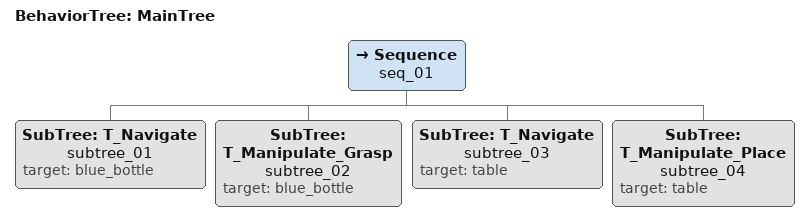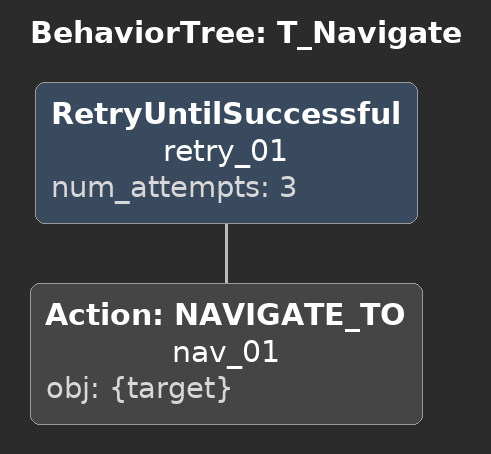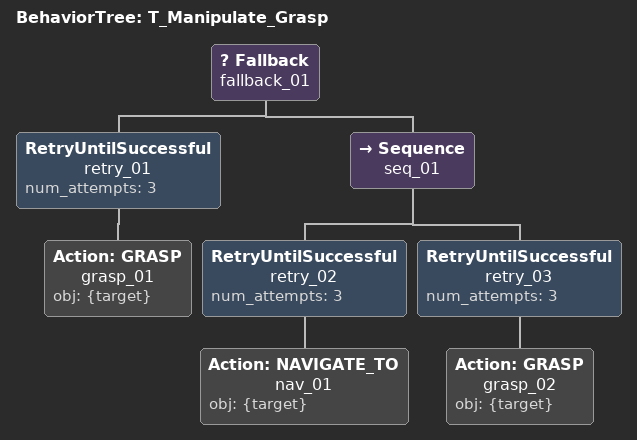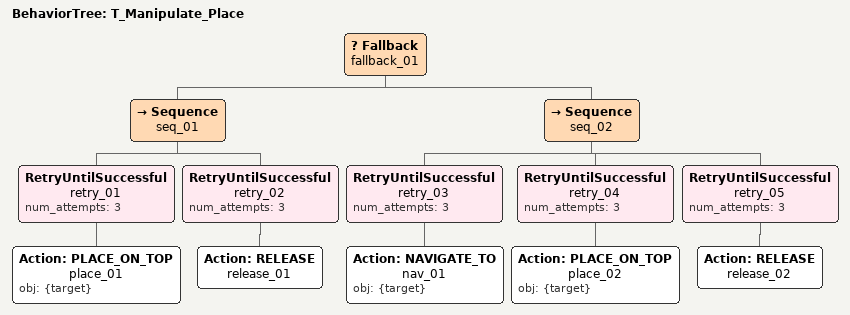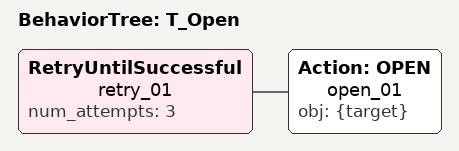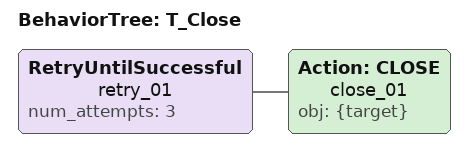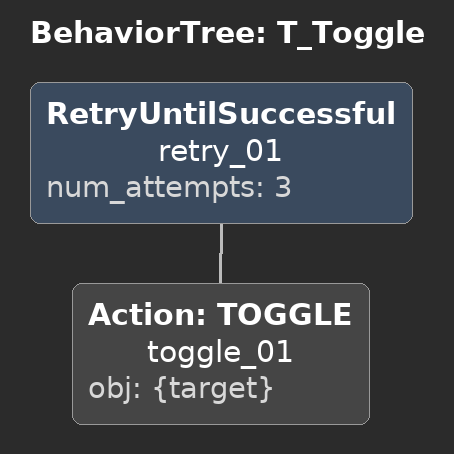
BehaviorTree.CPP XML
<root main_tree_to_execute="MainTree">

  <!-- MainTree refactored to use SubTrees -->
  <BehaviorTree ID="MainTree">
    <Sequence name="seq_01">
      <SubTree name="subtree_01" ID="T_Navigate" target="blue_bottle"/>
      <SubTree name="subtree_02" ID="T_Manipulate_Grasp" target="blue_bottle"/>
      <SubTree name="subtree_03" ID="T_Navigate" target="table"/>
      <SubTree name="subtree_04" ID="T_Manipulate_Place" target="table"/>
    </Sequence>
  </BehaviorTree>

  <!-- Standard SubTree Definitions -->

  <!-- T_Navigate: Retry navigation to target -->
  <BehaviorTree ID="T_Navigate">
    <RetryUntilSuccessful name="retry_01" num_attempts="3">
      <Action name="nav_01" ID="NAVIGATE_TO" obj="{target}"/>
    </RetryUntilSuccessful>
  </BehaviorTree>

  <!-- T_Manipulate_Grasp: Grasp with fallback and retries -->
  <BehaviorTree ID="T_Manipulate_Grasp">
    <Fallback name="fallback_01">
      <RetryUntilSuccessful name="retry_01" num_attempts="3">
        <Action name="grasp_01" ID="GRASP" obj="{target}"/>
      </RetryUntilSuccessful>
      <Sequence name="seq_01">
        <RetryUntilSuccessful name="retry_02" num_attempts="3">
          <Action name="nav_01" ID="NAVIGATE_TO" obj="{target}"/>
        </RetryUntilSuccessful>
        <RetryUntilSuccessful name="retry_03" num_attempts="3">
          <Action name="grasp_02" ID="GRASP" obj="{target}"/>
        </RetryUntilSuccessful>
      </Sequence>
    </Fallback>
  </BehaviorTree>

  <!-- T_Manipulate_Place: Place on top and release with fallback and retries -->
  <BehaviorTree ID="T_Manipulate_Place">
    <Fallback name="fallback_01">
      <Sequence name="seq_01">
        <RetryUntilSuccessful name="retry_01" num_attempts="3">
          <Action name="place_01" ID="PLACE_ON_TOP" obj="{target}"/>
        </RetryUntilSuccessful>
        <RetryUntilSuccessful name="retry_02" num_attempts="3">
          <Action name="release_01" ID="RELEASE"/>
        </RetryUntilSuccessful>
      </Sequence>
      <Sequence name="seq_02">
        <RetryUntilSuccessful name="retry_03" num_attempts="3">
          <Action name="nav_01" ID="NAVIGATE_TO" obj="{target}"/>
        </RetryUntilSuccessful>
        <RetryUntilSuccessful name="retry_04" num_attempts="3">
          <Action name="place_02" ID="PLACE_ON_TOP" obj="{target}"/>
        </RetryUntilSuccessful>
        <RetryUntilSuccessful name="retry_05" num_attempts="3">
          <Action name="release_02" ID="RELEASE"/>
        </RetryUntilSuccessful>
      </Sequence>
    </Fallback>
  </BehaviorTree>

  <!-- T_Open: Open target with retries -->
  <BehaviorTree ID="T_Open">
    <RetryUntilSuccessful name="retry_01" num_attempts="3">
      <Action name="open_01" ID="OPEN" obj="{target}"/>
    </RetryUntilSuccessful>
  </BehaviorTree>

  <!-- T_Close: Close target with retries -->
  <BehaviorTree ID="T_Close">
    <RetryUntilSuccessful name="retry_01" num_attempts="3">
      <Action name="close_01" ID="CLOSE" obj="{target}"/>
    </RetryUntilSuccessful>
  </BehaviorTree>

  <!-- T_Toggle: Toggle target with retries -->
  <BehaviorTree ID="T_Toggle">
    <RetryUntilSuccessful name="retry_01" num_attempts="3">
      <Action name="toggle_01" ID="TOGGLE" obj="{target}"/>
    </RetryUntilSuccessful>
  </BehaviorTree>

</root>
